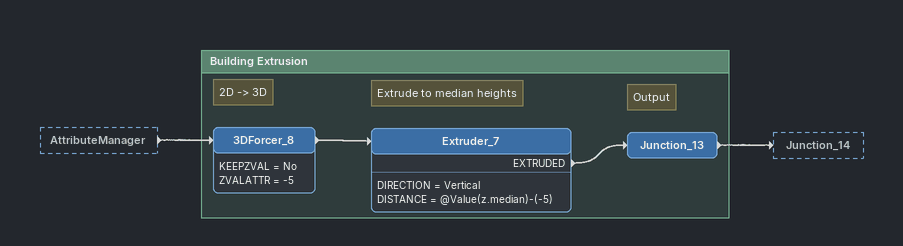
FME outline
AttributeManager [outside]
    -> 3DForcer_8

Bookmark: Building Extrusion
Note: 2D -> 3D
3DForcer_8
    KEEPZVAL = No
    ZVALATTR = -5
    -> Extruder_7
Note: Extrude to median heights
Extruder_7
    DIRECTION = Vertical
    DISTANCE = @Value(z.median)-(-5)
    EXTRUDED -> Junction_13
Note: Output
Junction_13
    -> Junction_14
